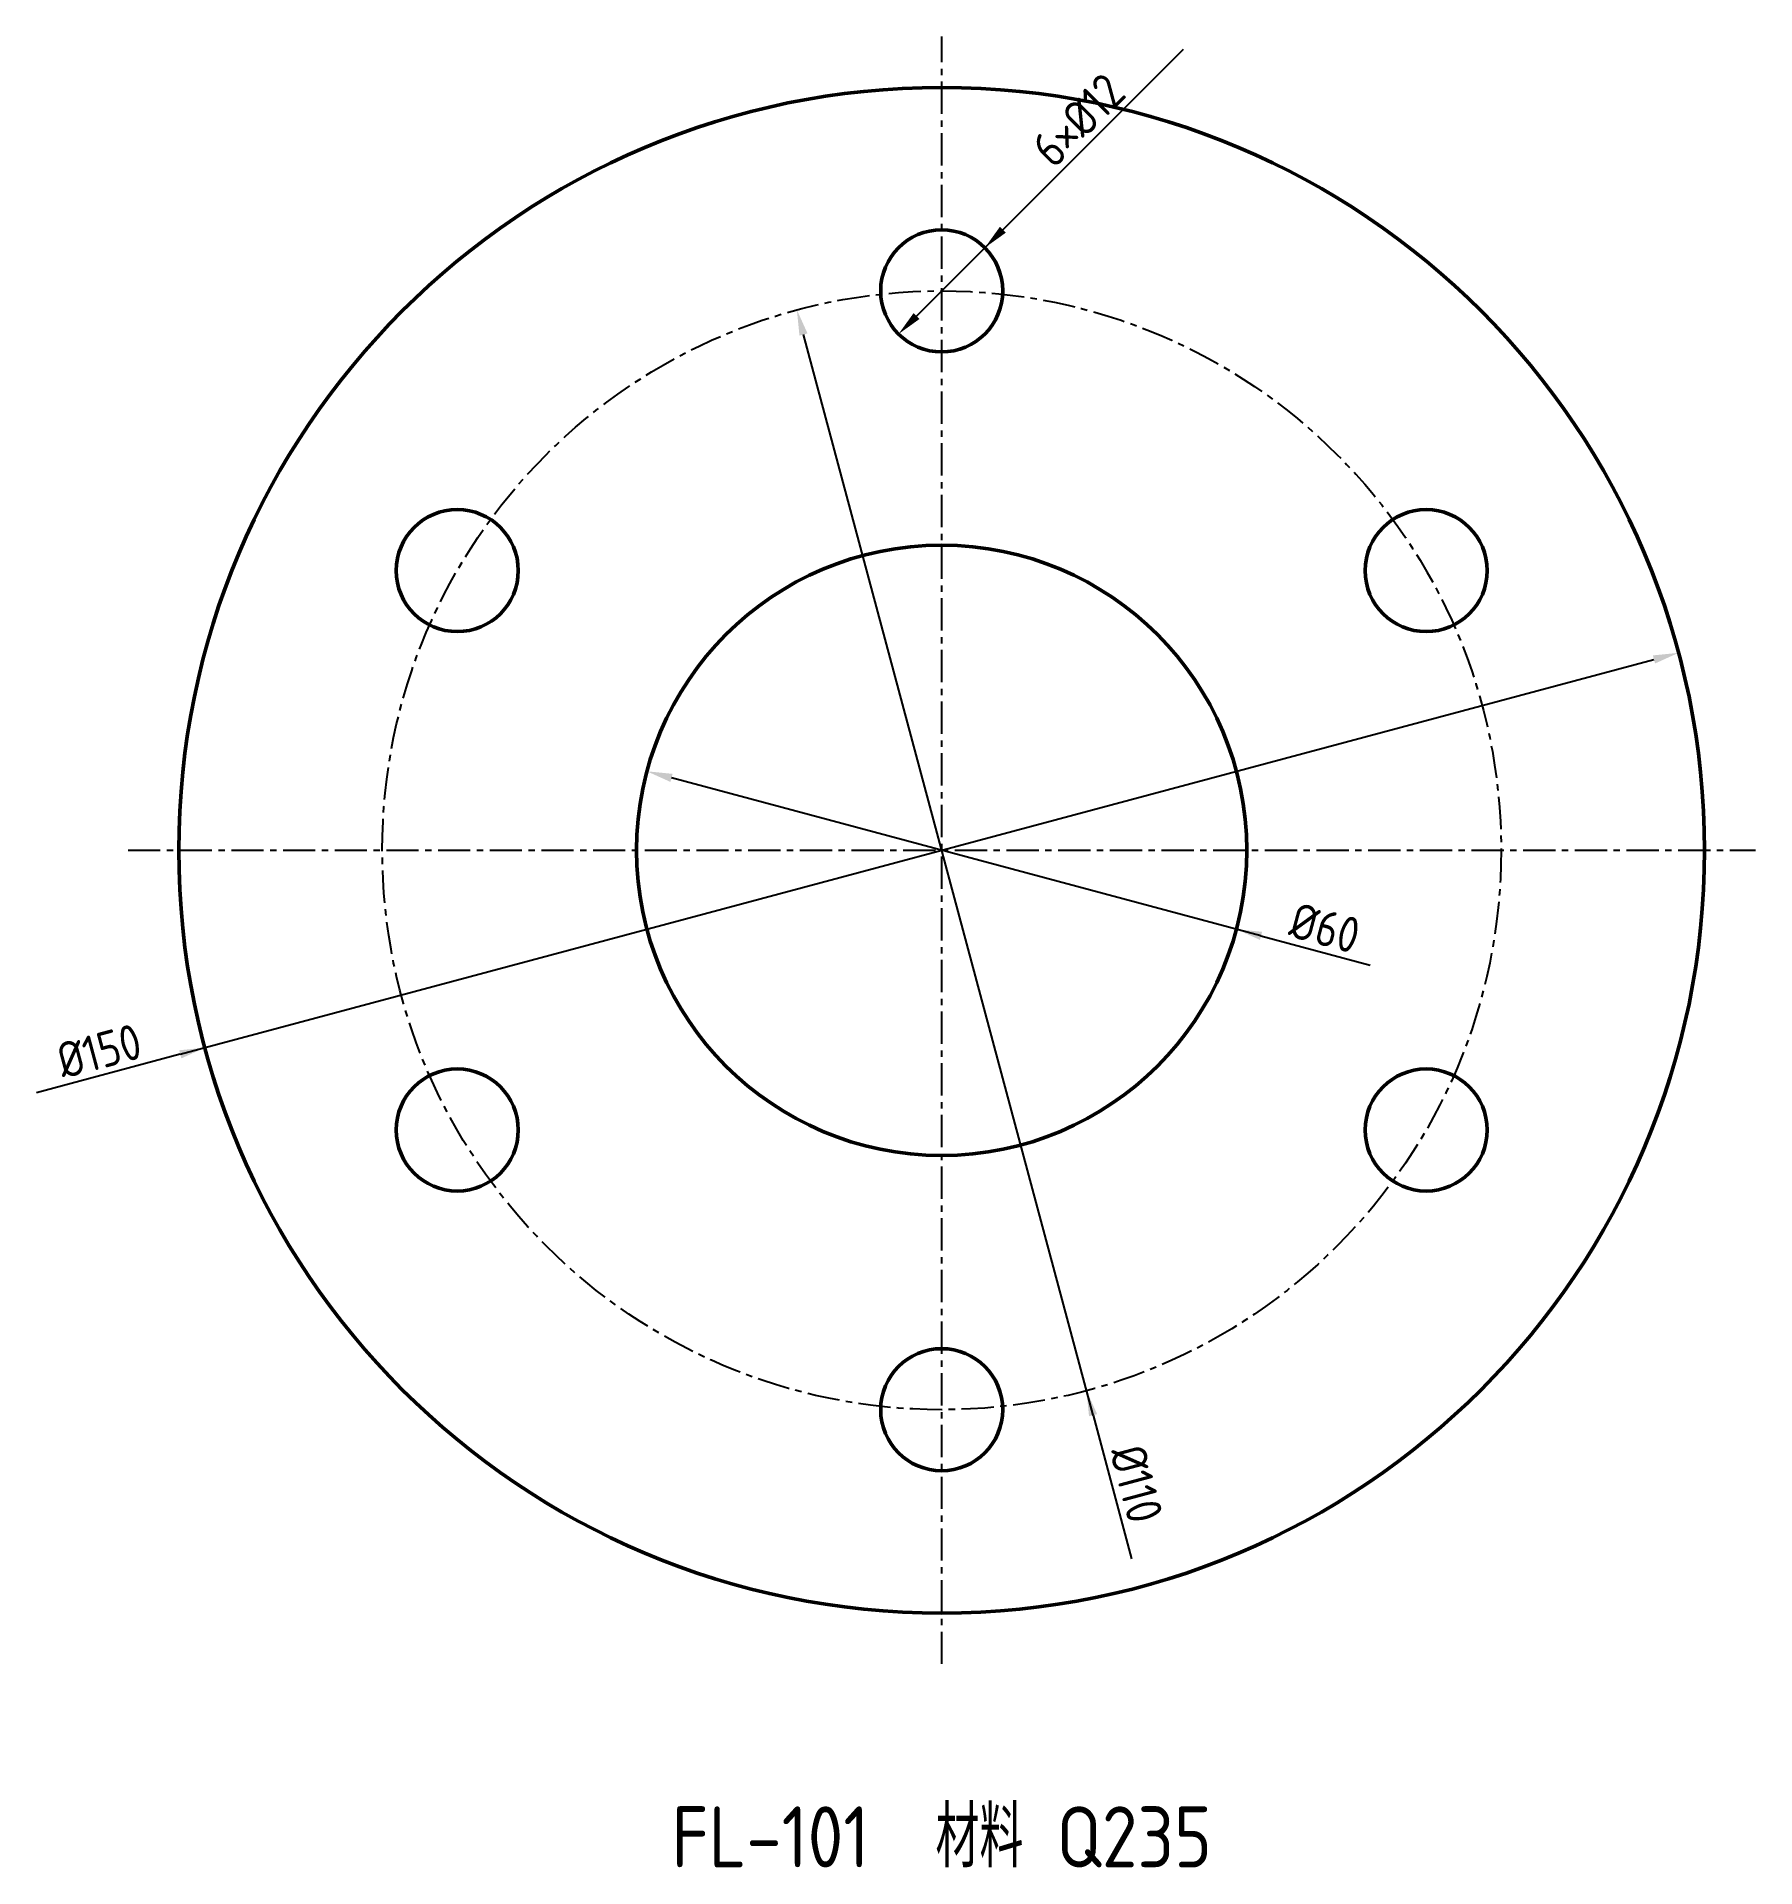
# Model space of a CAD drawing. Header units: millimetres. Extents: x -89 to 80, y -100 to 80.
import ezdxf
from ezdxf.enums import TextEntityAlignment as Align

# ---------------------------------------------------------------- set-up
doc = ezdxf.new("R2010")
doc.units = ezdxf.units.MM
doc.linetypes.add('CENTER', pattern=[5.08, 3.175, -0.635, 0.635, -0.635])
for name, color, linetype, lineweight in [('CENTER', 1, 'CENTER', 25), ('DIM', 3, 'Continuous', 18), ('HOLES', 7, 'Continuous', 50), ('OUTLINE', 7, 'Continuous', 50), ('TEXT', 7, 'Continuous', 25)]:
    doc.layers.add(name, color=color, linetype=linetype, lineweight=lineweight)
doc.styles.add('CN', font='gbenor.shx', dxfattribs={"bigfont": 'gbcbig.shx'})
doc.styles.get("Standard").update_dxf_attribs({"font": 'gbenor.shx', "bigfont": 'gbcbig.shx'})
doc.dimstyles.new('AGENTCAD', dxfattribs={"dimtxt": 3.5, "dimasz": 2.5, "dimexe": 1.25, "dimexo": 0.625, "dimtad": 1, "dimdsep": 46, "dimtxsty": 'Standard', "dimcen": 2.5, "dimazin": 3, "dimtfac": 1, "dimtmove": 0, "dimatfit": 3})

msp = doc.modelspace()

# ---------------------------------------------------------------- linework, layer by layer
at = {"layer": 'CENTER', "linetype": 'CENTER'}
for p, q in [((0, -80), (0, 80)), ((-80, 0), (80, 0))]:
    msp.add_line(p, q, dxfattribs=at)
msp.add_circle((0, 0), 55, dxfattribs=at)
at = {"layer": 'HOLES'}
for centre in [(0, 55), (-47.631, 27.5), (47.631, 27.5), (-47.631, -27.5), (47.631, -27.5), (0, -55)]:
    msp.add_circle(centre, 6, dxfattribs=at)
at = {"layer": 'OUTLINE'}
for radius in [75, 30]:
    msp.add_circle((0, 0), radius, dxfattribs=at)

# ---------------------------------------------------------------- texts
at = {"layer": 'TEXT', "style": 'CN'}
msp.add_text('FL-101  材料 Q235', height=6, dxfattribs=at).set_placement((0, -100), align=Align.CENTER)

# ---------------------------------------------------------------- dimensions: what is measured, and where the dimension line sits
at = {"layer": 'DIM'}
msp.add_diameter_dim_2p(p1=(-4.243, 50.757), p2=(4.243, 59.243), text='6×%%c12', dimstyle='AGENTCAD', override={"dimtxt": 3.5}, dxfattribs=at).render()
for p1, p2 in [((-14.235, 53.126), (14.235, -53.126)), ((72.444, 19.411), (-72.444, -19.411)), ((-28.978, 7.765), (28.978, -7.765))]:
    msp.add_diameter_dim_2p(p1=p1, p2=p2, dimstyle='AGENTCAD', override={"dimtxt": 3.5}, dxfattribs=at).render()

doc.saveas('drawing.dxf')
